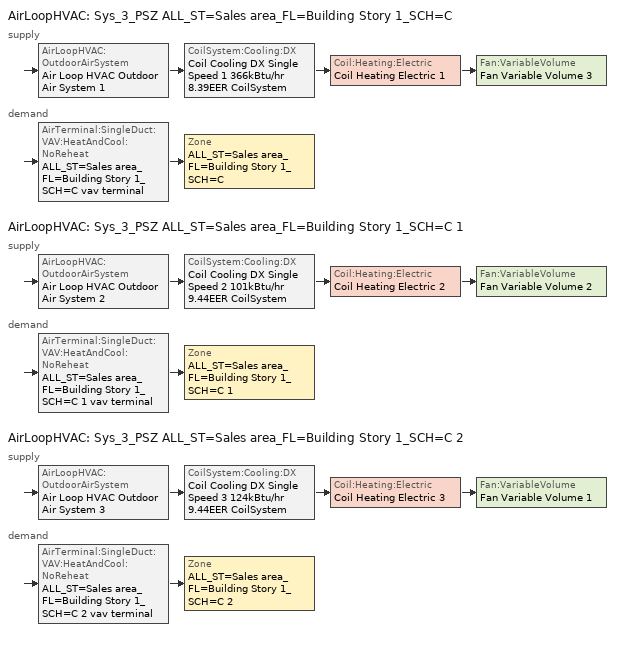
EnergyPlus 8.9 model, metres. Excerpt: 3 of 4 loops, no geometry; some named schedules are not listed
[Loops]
AirLoopHVAC 'Sys_3_PSZ ALL_ST=Sales area_FL=Building Story 1_SCH=C'
 supply: AirLoopHVAC:OutdoorAirSystem 'Air Loop HVAC Outdoor Air System 1' > CoilSystem:Cooling:DX 'Coil Cooling DX Single Speed 1 366kBtu/hr 8.39EER CoilSystem' > Coil:Heating:Electric 'Coil Heating Electric 1' > Fan:VariableVolume 'Fan Variable Volume 3'
 demand: AirTerminal:SingleDuct:VAV:HeatAndCool:NoReheat 'ALL_ST=Sales area_FL=Building Story 1_SCH=C vav terminal' > Zone 'ALL_ST=Sales area_FL=Building Story 1_SCH=C'
AirLoopHVAC 'Sys_3_PSZ ALL_ST=Sales area_FL=Building Story 1_SCH=C 1'
 supply: AirLoopHVAC:OutdoorAirSystem 'Air Loop HVAC Outdoor Air System 2' > CoilSystem:Cooling:DX 'Coil Cooling DX Single Speed 2 101kBtu/hr 9.44EER CoilSystem' > Coil:Heating:Electric 'Coil Heating Electric 2' > Fan:VariableVolume 'Fan Variable Volume 2'
 demand: AirTerminal:SingleDuct:VAV:HeatAndCool:NoReheat 'ALL_ST=Sales area_FL=Building Story 1_SCH=C 1 vav terminal' > Zone 'ALL_ST=Sales area_FL=Building Story 1_SCH=C 1'
AirLoopHVAC 'Sys_3_PSZ ALL_ST=Sales area_FL=Building Story 1_SCH=C 2'
 supply: AirLoopHVAC:OutdoorAirSystem 'Air Loop HVAC Outdoor Air System 3' > CoilSystem:Cooling:DX 'Coil Cooling DX Single Speed 3 124kBtu/hr 9.44EER CoilSystem' > Coil:Heating:Electric 'Coil Heating Electric 3' > Fan:VariableVolume 'Fan Variable Volume 1'
 demand: AirTerminal:SingleDuct:VAV:HeatAndCool:NoReheat 'ALL_ST=Sales area_FL=Building Story 1_SCH=C 2 vav terminal' > Zone 'ALL_ST=Sales area_FL=Building Story 1_SCH=C 2'
[ZoneControl:Thermostat] Control Object Type 1=ThermostatSetpoint:DualSetpoint
Name | Zone or ZoneList | Control Type Schedule | Control Name 1
ALL_ST=Sales area_FL=Building Story 1_SCH=C Thermostat | ALL_ST=Sales area_FL=Building Story 1_SCH=C | ALL_ST=Sales area_FL=Building Story 1_SCH=C Thermostat Schedule | Space Function Sales area Thermostat 21
ALL_ST=Sales area_FL=Building Story 1_SCH=C 1 Thermostat | ALL_ST=Sales area_FL=Building Story 1_SCH=C 1 | ALL_ST=Sales area_FL=Building Story 1_SCH=C 1 Thermostat Schedule | Space Function Sales area Thermostat 22
ALL_ST=Sales area_FL=Building Story 1_SCH=C 2 Thermostat | ALL_ST=Sales area_FL=Building Story 1_SCH=C 2 | ALL_ST=Sales area_FL=Building Story 1_SCH=C 2 Thermostat Schedule | Space Function Sales area Thermostat 23
[ThermostatSetpoint:DualSetpoint] Heating Setpoint Temperature Schedule=NECB-C-Thermostat Setpoint-Heating; Cooling Setpoint Temperature Schedule=NECB-C-Thermostat Setpoint-Cooling
Space Function Sales area Thermostat 21; Space Function Sales area Thermostat 22; Space Function Sales area Thermostat 23
[Fan:OnOff] Availability Schedule=Always On Discrete; Fan Total Efficiency=0.75; Pressure Rise {Pa}=200; Maximum Flow Rate {m3/s}=Autosize; Motor Efficiency=0.9; Motor In Airstream Fraction=1
Name | Fan Power Ratio Function of Speed Ratio Curve | Fan Efficiency Ratio Function of Speed Ratio Curve
ALL_ST=Sales area_FL=Building Story 1_SCH=C erv sup fan | Fan On Off Power Curve 6 | Fan On Off Efficiency Curve 6
ALL_ST=Sales area_FL=Building Story 1_SCH=C erv exh fan | Fan On Off Power Curve 7 | Fan On Off Efficiency Curve 7
ALL_ST=Sales area_FL=Building Story 1_SCH=C 1 erv sup fan | Fan On Off Power Curve 4 | Fan On Off Efficiency Curve 4
ALL_ST=Sales area_FL=Building Story 1_SCH=C 1 erv exh fan | Fan On Off Power Curve 5 | Fan On Off Efficiency Curve 5
ALL_ST=Sales area_FL=Building Story 1_SCH=C 2 erv sup fan | Fan On Off Power Curve 2 | Fan On Off Efficiency Curve 2
ALL_ST=Sales area_FL=Building Story 1_SCH=C 2 erv exh fan | Fan On Off Power Curve 3 | Fan On Off Efficiency Curve 3
[ZoneHVAC:EnergyRecoveryVentilator] Supply Air Flow Rate {m3/s}=AutoSize; Exhaust Air Flow Rate {m3/s}=AutoSize; Ventilation Rate per Unit Floor Area {m3/s-m2}=0.0011684; Ventilation Rate per Occupant {m3/s-person}=0
Name | Availability Schedule | Heat Exchanger | Supply Air Fan | Exhaust Air Fan | Controller
ALL_ST=Sales area_FL=Building Story 1_SCH=C erv doas | Sys_3_PSZ ALL_ST=Sales area_FL=Building Story 1_SCH=C Occ Sch | ALL_ST=Sales area_FL=Building Story 1_SCH=C erv hx | ALL_ST=Sales area_FL=Building Story 1_SCH=C erv sup fan | ALL_ST=Sales area_FL=Building Story 1_SCH=C erv exh fan | ALL_ST=Sales area_FL=Building Story 1_SCH=C erv contr
ALL_ST=Sales area_FL=Building Story 1_SCH=C 1 erv doas | Sys_3_PSZ ALL_ST=Sales area_FL=Building Story 1_SCH=C 1 Occ Sch | ALL_ST=Sales area_FL=Building Story 1_SCH=C 1 erv hx | ALL_ST=Sales area_FL=Building Story 1_SCH=C 1 erv sup fan | ALL_ST=Sales area_FL=Building Story 1_SCH=C 1 erv exh fan | ALL_ST=Sales area_FL=Building Story 1_SCH=C 1 erv contr
ALL_ST=Sales area_FL=Building Story 1_SCH=C 2 erv doas | Sys_3_PSZ ALL_ST=Sales area_FL=Building Story 1_SCH=C 2 Occ Sch | ALL_ST=Sales area_FL=Building Story 1_SCH=C 2 erv hx | ALL_ST=Sales area_FL=Building Story 1_SCH=C 2 erv sup fan | ALL_ST=Sales area_FL=Building Story 1_SCH=C 2 erv exh fan | ALL_ST=Sales area_FL=Building Story 1_SCH=C 2 erv contr
[HeatExchanger:AirToAir:SensibleAndLatent] Availability Schedule=Always On Discrete; Nominal Supply Air Flow Rate {m3/s}=Autosize; Sensible Effectiveness at 100% Heating Air Flow=0.8; Latent Effectiveness at 100% Heating Air Flow=0.8; Sensible Effectiveness at 75% Heating Air Flow=0.8; Latent Effectiveness at 75% Heating Air Flow=0.8; Sensible Effectiveness at 100% Cooling Air Flow=0.8; Latent Effectiveness at 100% Cooling Air Flow=0.8; Sensible Effectiveness at 75% Cooling Air Flow=0.8; Latent Effectiveness at 75% Cooling Air Flow=0.8; Supply Air Outlet Temperature Control=No; Heat Exchanger Type=Rotary; Frost Control Type=ExhaustAirRecirculation; Threshold Temperature {C}=-23.3; Initial Defrost Time Fraction=0.167; Rate of Defrost Time Fraction Increase {1/K}=0.012; Economizer Lockout=No
Name | Nominal Electric Power {W}
ALL_ST=Sales area_FL=Building Story 1_SCH=C erv hx | 1364.28
ALL_ST=Sales area_FL=Building Story 1_SCH=C 1 erv hx | 196.031
ALL_ST=Sales area_FL=Building Story 1_SCH=C 2 erv hx | 342.062
[ZoneHVAC:EnergyRecoveryVentilator:Controller] Temperature High Limit {C}=19; Temperature Low Limit {C}=13; Exhaust Air Temperature Limit=NoExhaustAirTemperatureLimit; Exhaust Air Enthalpy Limit=NoExhaustAirEnthalpyLimit; Time of Day Economizer Flow Control Schedule=Always Off Discrete; High Humidity Control Flag=No; High Humidity Outdoor Air Flow Ratio=1; Control High Indoor Humidity Based on Outdoor Humidity Ratio=Yes
Name | Electronic Enthalpy Limit Curve
ALL_ST=Sales area_FL=Building Story 1_SCH=C erv contr | Curve Cubic 3
ALL_ST=Sales area_FL=Building Story 1_SCH=C 1 erv contr | Curve Cubic 2
ALL_ST=Sales area_FL=Building Story 1_SCH=C 2 erv contr | Curve Cubic 1
[ZoneHVAC:Baseboard:Convective:Electric] Availability Schedule=Always On Discrete; Heating Design Capacity {W}=Autosize; Efficiency=1
Zone HVAC Baseboard Convective Electric 1; Zone HVAC Baseboard Convective Electric 2; Zone HVAC Baseboard Convective Electric 3
[AirTerminal:SingleDuct:VAV:HeatAndCool:NoReheat] Availability Schedule=Always On Discrete; Maximum Air Flow Rate {m3/s}=AutoSize; Zone Minimum Air Flow Fraction=0.05
ALL_ST=Sales area_FL=Building Story 1_SCH=C vav terminal; ALL_ST=Sales area_FL=Building Story 1_SCH=C 1 vav terminal; ALL_ST=Sales area_FL=Building Story 1_SCH=C 2 vav terminal
[Zone equipment]
ALL_ST=Sales area_FL=Building Story 1_SCH=C: 13gal Electricity Water Heater - 9kBtu/hr 1.0 Therm Eff ASHPWH, ALL_ST=Sales area_FL=Building Story 1_SCH=C erv doas, Zone HVAC Baseboard Convective Electric 1, ALL_ST=Sales area_FL=Building Story 1_SCH=C vav terminal
ALL_ST=Sales area_FL=Building Story 1_SCH=C 1: ALL_ST=Sales area_FL=Building Story 1_SCH=C 1 erv doas, Zone HVAC Baseboard Convective Electric 2, ALL_ST=Sales area_FL=Building Story 1_SCH=C 1 vav terminal
ALL_ST=Sales area_FL=Building Story 1_SCH=C 2: ALL_ST=Sales area_FL=Building Story 1_SCH=C 2 erv doas, Zone HVAC Baseboard Convective Electric 3, ALL_ST=Sales area_FL=Building Story 1_SCH=C 2 vav terminal
[Sizing:Zone] Zone Cooling Design Supply Air Temperature Input Method=SupplyAirTemperature; Zone Cooling Design Supply Air Temperature {C}=13; Zone Cooling Design Supply Air Temperature Difference {deltaC}=11.11; Zone Heating Design Supply Air Temperature Input Method=SupplyAirTemperature; Zone Heating Design Supply Air Temperature {C}=43; Zone Heating Design Supply Air Temperature Difference {deltaC}=11.11; Zone Cooling Design Supply Air Humidity Ratio {kgWater/kgDryAir}=0.0085; Zone Heating Design Supply Air Humidity Ratio {kgWater/kgDryAir}=0.008; Design Specification Outdoor Air Object=Space Function Sales area Ventilation; Zone Heating Sizing Factor=1.3; Zone Cooling Sizing Factor=1.1; Cooling Design Air Flow Method=DesignDay; Cooling Design Air Flow Rate {m3/s}=0; Cooling Minimum Air Flow per Zone Floor Area {m3/s-m2}=0.000762; Cooling Minimum Air Flow {m3/s}=0; Cooling Minimum Air Flow Fraction=0; Heating Design Air Flow Method=DesignDay; Heating Design Air Flow Rate {m3/s}=0; Heating Maximum Air Flow per Zone Floor Area {m3/s-m2}=0.002032; Heating Maximum Air Flow {m3/s}=0.141576; Heating Maximum Air Flow Fraction=0.3; Account for Dedicated Outdoor Air System=No
Name | Design Specification Zone Air Distribution Object
ALL_ST=Sales area_FL=Building Story 1_SCH=C | ALL_ST=Sales area_FL=Building Story 1_SCH=C Design Spec Zone Air Dist
ALL_ST=Sales area_FL=Building Story 1_SCH=C 1 | ALL_ST=Sales area_FL=Building Story 1_SCH=C 1 Design Spec Zone Air Dist
ALL_ST=Sales area_FL=Building Story 1_SCH=C 2 | ALL_ST=Sales area_FL=Building Story 1_SCH=C 2 Design Spec Zone Air Dist
[DesignSpecification:ZoneAirDistribution] Zone Air Distribution Effectiveness in Cooling Mode=1; Zone Air Distribution Effectiveness in Heating Mode=1
ALL_ST=Sales area_FL=Building Story 1_SCH=C Design Spec Zone Air Dist; ALL_ST=Sales area_FL=Building Story 1_SCH=C 1 Design Spec Zone Air Dist; ALL_ST=Sales area_FL=Building Story 1_SCH=C 2 Design Spec Zone Air Dist
[Controller:MechanicalVentilation] Demand Controlled Ventilation=No; System Outdoor Air Method=ZoneSum; Design Specification Outdoor Air Object Name 1=Space Function Sales area Ventilation
Name | Availability Schedule | Zone Name 1 | Design Specification Zone Air Distribution Object Name 1
Controller Mechanical Ventilation 1 | Sys_3_PSZ ALL_ST=Sales area_FL=Building Story 1_SCH=C Occ Sch | ALL_ST=Sales area_FL=Building Story 1_SCH=C | ALL_ST=Sales area_FL=Building Story 1_SCH=C Design Spec Zone Air Dist
Controller Mechanical Ventilation 2 | Sys_3_PSZ ALL_ST=Sales area_FL=Building Story 1_SCH=C 1 Occ Sch | ALL_ST=Sales area_FL=Building Story 1_SCH=C 1 | ALL_ST=Sales area_FL=Building Story 1_SCH=C 1 Design Spec Zone Air Dist
Controller Mechanical Ventilation 3 | Sys_3_PSZ ALL_ST=Sales area_FL=Building Story 1_SCH=C 2 Occ Sch | ALL_ST=Sales area_FL=Building Story 1_SCH=C 2 | ALL_ST=Sales area_FL=Building Story 1_SCH=C 2 Design Spec Zone Air Dist
[DesignSpecification:OutdoorAir]
Space Function Sales area Ventilation: Outdoor Air Method=Sum; Outdoor Air Flow per Person {m3/s-person}=0; Outdoor Air Flow per Zone Floor Area {m3/s-m2}=0.0011684; Outdoor Air Flow per Zone {m3/s}=0; Outdoor Air Flow Air Changes per Hour {1/hr}=0
[AirLoopHVAC] Design Supply Air Flow Rate {m3/s}=AutoSize
Sys_3_PSZ ALL_ST=Sales area_FL=Building Story 1_SCH=C; Sys_3_PSZ ALL_ST=Sales area_FL=Building Story 1_SCH=C 1; Sys_3_PSZ ALL_ST=Sales area_FL=Building Story 1_SCH=C 2
[Sizing:System] Type of Load to Size On=Sensible; Design Outdoor Air Flow Rate {m3/s}=Autosize; Central Heating Maximum System Air Flow Ratio=1; Preheat Design Temperature {C}=7; Preheat Design Humidity Ratio {kgWater/kgDryAir}=0.008; Precool Design Temperature {C}=13; Precool Design Humidity Ratio {kgWater/kgDryAir}=0.008; Central Cooling Design Supply Air Temperature {C}=13; Central Heating Design Supply Air Temperature {C}=43; Type of Zone Sum to Use=NonCoincident; 100% Outdoor Air in Cooling=No; 100% Outdoor Air in Heating=No; Central Cooling Design Supply Air Humidity Ratio {kgWater/kgDryAir}=0.0085; Central Heating Design Supply Air Humidity Ratio {kgWater/kgDryAir}=0.008; Cooling Supply Air Flow Rate Method=DesignDay; Cooling Supply Air Flow Rate {m3/s}=0; Cooling Supply Air Flow Rate Per Floor Area {m3/s-m2}=0.00996765; Cooling Fraction of Autosized Cooling Supply Air Flow Rate=1; Cooling Supply Air Flow Rate Per Unit Cooling Capacity {m3/s-W}=3.94755e-05; Heating Supply Air Flow Rate Method=DesignDay; Heating Supply Air Flow Rate {m3/s}=0; Heating Supply Air Flow Rate Per Floor Area {m3/s-m2}=0.00996765; Heating Fraction of Autosized Heating Supply Air Flow Rate=1; Heating Fraction of Autosized Cooling Supply Air Flow Rate=1; Heating Supply Air Flow Rate Per Unit Heating Capacity {m3/s-W}=3.15882e-05; System Outdoor Air Method=ZoneSum; Zone Maximum Outdoor Air Fraction=1; Cooling Design Capacity Method=CoolingDesignCapacity; Cooling Design Capacity {W}=Autosize; Cooling Design Capacity Per Floor Area {W/m2}=234.7; Fraction of Autosized Cooling Design Capacity=1; Heating Design Capacity Method=HeatingDesignCapacity; Heating Design Capacity {W}=Autosize; Heating Design Capacity Per Floor Area {W/m2}=157; Fraction of Autosized Heating Design Capacity=1; Central Cooling Capacity Control Method=OnOff
Sys_3_PSZ ALL_ST=Sales area_FL=Building Story 1_SCH=C; Sys_3_PSZ ALL_ST=Sales area_FL=Building Story 1_SCH=C 1; Sys_3_PSZ ALL_ST=Sales area_FL=Building Story 1_SCH=C 2
[Controller:OutdoorAir] Minimum Outdoor Air Flow Rate {m3/s}=0; Maximum Outdoor Air Flow Rate {m3/s}=0; Economizer Control Type=DifferentialEnthalpy; Economizer Control Action Type=ModulateFlow; Lockout Type=NoLockout; Minimum Limit Type=FixedMinimum; High Humidity Control=No; Control High Indoor Humidity Based on Outdoor Humidity Ratio=Yes; Heat Recovery Bypass Control Type=BypassWhenWithinEconomizerLimits
Name | Minimum Outdoor Air Schedule | Mechanical Ventilation Controller
Controller Outdoor Air 1 | Sys_3_PSZ ALL_ST=Sales area_FL=Building Story 1_SCH=C Occ Sch | Controller Mechanical Ventilation 1
Controller Outdoor Air 2 | Sys_3_PSZ ALL_ST=Sales area_FL=Building Story 1_SCH=C 1 Occ Sch | Controller Mechanical Ventilation 2
Controller Outdoor Air 3 | Sys_3_PSZ ALL_ST=Sales area_FL=Building Story 1_SCH=C 2 Occ Sch | Controller Mechanical Ventilation 3
[SetpointManager:MixedAir] Control Variable=Temperature
Node 13 OS Default SPM; Node 12 OS Default SPM; Node 75 OS Default SPM; Node 24 OS Default SPM; Node 23 OS Default SPM; Node 73 OS Default SPM; Node 35 OS Default SPM; Node 34 OS Default SPM; Node 71 OS Default SPM
[CoilSystem:Cooling:DX] Availability Schedule=Always On Discrete
Name | Cooling Coil
Coil Cooling DX Single Speed 1 366kBtu/hr 8.39EER CoilSystem | Coil Cooling DX Single Speed 1 366kBtu/hr 8.39EER
Coil Cooling DX Single Speed 2 101kBtu/hr 9.44EER CoilSystem | Coil Cooling DX Single Speed 2 101kBtu/hr 9.44EER
Coil Cooling DX Single Speed 3 124kBtu/hr 9.44EER CoilSystem | Coil Cooling DX Single Speed 3 124kBtu/hr 9.44EER
[Coil:Cooling:DX:SingleSpeed] Availability Schedule=Always On Discrete; Gross Rated Total Cooling Capacity {W}=Autosize; Gross Rated Sensible Heat Ratio=Autosize; Rated Air Flow Rate {m3/s}=Autosize; Rated Evaporator Fan Power Per Volume Flow Rate {W/(m3/s)}=773.3; Total Cooling Capacity Function of Temperature Curve=DXCOOL-NECB2011-REF-CAPFT; Total Cooling Capacity Function of Flow Fraction Curve=DXCOOL-NECB2011-REF-CAPFFLOW; Energy Input Ratio Function of Temperature Curve=DXCOOL-NECB2011-REF-COOLEIRFT; Energy Input Ratio Function of Flow Fraction Curve=DXCOOL-NECB2011-REF-COOLEIRFFLOW; Part Load Fraction Correlation Curve=DXCOOL-NECB2011-REF-COOLPLFFPLR; Condenser Type=AirCooled; Evaporative Condenser Effectiveness=0; Evaporative Condenser Air Flow Rate {m3/s}=Autosize; Evaporative Condenser Pump Rated Power Consumption {W}=Autosize; Crankcase Heater Capacity {W}=0; Maximum Outdoor Dry-Bulb Temperature for Crankcase Heater Operation {C}=0; Basin Heater Capacity {W/K}=0; Basin Heater Setpoint Temperature {C}=10
Name | Gross Rated Cooling COP {W/W}
Coil Cooling DX Single Speed 1 366kBtu/hr 8.39EER | 3.07683
Coil Cooling DX Single Speed 2 101kBtu/hr 9.44EER | 3.26535
Coil Cooling DX Single Speed 3 124kBtu/hr 9.44EER | 3.28219
[Coil:Heating:Electric] Availability Schedule=Always On Discrete; Efficiency=1; Nominal Capacity {W}=Autosize
Coil Heating Electric 1; Coil Heating Electric 2; Coil Heating Electric 3
[Fan:VariableVolume] Fan Total Efficiency=0.7; Pressure Rise {Pa}=640; Maximum Flow Rate {m3/s}=AutoSize; Fan Power Minimum Flow Rate Input Method=Fraction; Fan Power Minimum Flow Fraction=0.3; Fan Power Minimum Air Flow Rate {m3/s}=0; Motor Efficiency=0.9; Motor In Airstream Fraction=1; Fan Power Coefficient 1=0.0407599; Fan Power Coefficient 2=0.088045; Fan Power Coefficient 3=-0.0729261; Fan Power Coefficient 4=0.94374; Fan Power Coefficient 5=0
Name | Availability Schedule
Fan Variable Volume 3 | Sys_3_PSZ ALL_ST=Sales area_FL=Building Story 1_SCH=C Occ Sch
Fan Variable Volume 2 | Sys_3_PSZ ALL_ST=Sales area_FL=Building Story 1_SCH=C 1 Occ Sch
Fan Variable Volume 1 | Sys_3_PSZ ALL_ST=Sales area_FL=Building Story 1_SCH=C 2 Occ Sch
[SetpointManager:Warmest] Control Variable=Temperature; Minimum Setpoint Temperature {C}=12; Maximum Setpoint Temperature {C}=35; Strategy=MaximumTemperature
Name | HVAC Air Loop
Node 3 SAT stpmanager | Sys_3_PSZ ALL_ST=Sales area_FL=Building Story 1_SCH=C
Node 16 SAT stpmanager | Sys_3_PSZ ALL_ST=Sales area_FL=Building Story 1_SCH=C 1
Node 27 SAT stpmanager | Sys_3_PSZ ALL_ST=Sales area_FL=Building Story 1_SCH=C 2
[Schedule:Compact]
ALL_ST=Sales area_FL=Building Story 1_SCH=C Thermostat Schedule; ALL_ST=Sales area_FL=Building Story 1_SCH=C 1 Thermostat Schedule; ALL_ST=Sales area_FL=Building Story 1_SCH=C 2 Thermostat Schedule: Through: 12/31, For: AllDays, Until: 24:00, 4
[Schedule:Week:Daily]
Sys_3_PSZ ALL_ST=Sales area_FL=Building Story 1_SCH=C Occ Sch Week Rule - Jan1-Dec31: Sys_3_PSZ ALL_ST=Sales area_FL=Building Story 1_SCH=C Occ Sch Sunday, Sys_3_PSZ ALL_ST=Sales area_FL=Building Story 1_SCH=C Occ Sch Monday, Sys_3_PSZ ALL_ST=Sales area_FL=Building Story 1_SCH=C Occ Sch Tuesday, Sys_3_PSZ ALL_ST=Sales area_FL=Building Story 1_SCH=C Occ Sch Wednesday, Sys_3_PSZ ALL_ST=Sales area_FL=Building Story 1_SCH=C Occ Sch Thursday, Sys_3_PSZ ALL_ST=Sales area_FL=Building Story 1_SCH=C Occ Sch Friday, Sys_3_PSZ ALL_ST=Sales area_FL=Building Story 1_SCH=C Occ Sch Saturday, Sys_3_PSZ ALL_ST=Sales area_FL=Building Story 1_SCH=C Occ Sch Default, Sys_3_PSZ ALL_ST=Sales area_FL=Building Story 1_SCH=C Occ Sch Summer Design Day, Sys_3_PSZ ALL_ST=Sales area_FL=Building Story 1_SCH=C Occ Sch Winter Design Day, Sys_3_PSZ ALL_ST=Sales area_FL=Building Story 1_SCH=C Occ Sch Default, Sys_3_PSZ ALL_ST=Sales area_FL=Building Story 1_SCH=C Occ Sch Default
Sys_3_PSZ ALL_ST=Sales area_FL=Building Story 1_SCH=C 1 Occ Sch Week Rule - Jan1-Dec31: Sys_3_PSZ ALL_ST=Sales area_FL=Building Story 1_SCH=C 1 Occ Sch Sunday, Sys_3_PSZ ALL_ST=Sales area_FL=Building Story 1_SCH=C 1 Occ Sch Monday, Sys_3_PSZ ALL_ST=Sales area_FL=Building Story 1_SCH=C 1 Occ Sch Tuesday, Sys_3_PSZ ALL_ST=Sales area_FL=Building Story 1_SCH=C 1 Occ Sch Wednesday, Sys_3_PSZ ALL_ST=Sales area_FL=Building Story 1_SCH=C 1 Occ Sch Thursday, Sys_3_PSZ ALL_ST=Sales area_FL=Building Story 1_SCH=C 1 Occ Sch Friday, Sys_3_PSZ ALL_ST=Sales area_FL=Building Story 1_SCH=C 1 Occ Sch Saturday, Sys_3_PSZ ALL_ST=Sales area_FL=Building Story 1_SCH=C 1 Occ Sch Default, Sys_3_PSZ ALL_ST=Sales area_FL=Building Story 1_SCH=C 1 Occ Sch Summer Design Day, Sys_3_PSZ ALL_ST=Sales area_FL=Building Story 1_SCH=C 1 Occ Sch Winter Design Day, Sys_3_PSZ ALL_ST=Sales area_FL=Building Story 1_SCH=C 1 Occ Sch Default, Sys_3_PSZ ALL_ST=Sales area_FL=Building Story 1_SCH=C 1 Occ Sch Default
[Schedule:Year]
NECB-C-Thermostat Setpoint-Heating: NECB-C-Thermostat Setpoint-Heating Week Rule - Jan1-Dec31, 1, 1, 12, 31
NECB-C-Thermostat Setpoint-Cooling: NECB-C-Thermostat Setpoint-Cooling Week Rule - Jan1-Dec31, 1, 1, 12, 31
Sys_3_PSZ ALL_ST=Sales area_FL=Building Story 1_SCH=C Occ Sch: Sys_3_PSZ ALL_ST=Sales area_FL=Building Story 1_SCH=C Occ Sch Week Rule - Jan1-Dec31, 1, 1, 12, 31
Sys_3_PSZ ALL_ST=Sales area_FL=Building Story 1_SCH=C 1 Occ Sch: Sys_3_PSZ ALL_ST=Sales area_FL=Building Story 1_SCH=C 1 Occ Sch Week Rule - Jan1-Dec31, 1, 1, 12, 31
Sys_3_PSZ ALL_ST=Sales area_FL=Building Story 1_SCH=C 2 Occ Sch: Sys_3_PSZ ALL_ST=Sales area_FL=Building Story 1_SCH=C 2 Occ Sch Week Rule - Jan1-Dec31, 1, 1, 12, 31
[Curve:Biquadratic] Minimum Value of x {BasedOnField A2}=13; Maximum Value of x {BasedOnField A2}=24; Minimum Value of y {BasedOnField A3}=24; Maximum Value of y {BasedOnField A3}=46
Name | Coefficient1 Constant | Coefficient2 x | Coefficient3 x**2 | Coefficient4 y | Coefficient5 y**2 | Coefficient6 x*y
DXCOOL-NECB2011-REF-CAPFT | 0.867905 | 0.0142459 | 0.00055436 | -0.0075575 | 3.3e-005 | -0.0001918
DXCOOL-NECB2011-REF-COOLEIRFT | 0.116936 | 0.0284933 | -0.0004112 | 0.0214108 | 0.00016103 | -0.0006791
[Curve:Quadratic] Coefficient1 Constant=1; Coefficient2 x=0; Coefficient3 x**2=0; Minimum Value of x {BasedOnField A2}=0; Maximum Value of x {BasedOnField A2}=1
DXCOOL-NECB2011-REF-CAPFFLOW; DXCOOL-NECB2011-REF-COOLEIRFFLOW
[Schedule:Constant]
Name | Hourly Value
Always On Discrete | 1
Always Off Discrete | 0
[Curve:Exponent] Coefficient1 Constant=1; Coefficient2 Constant=0; Coefficient3 Constant=0; Minimum Value of x {BasedOnField A2}=0; Maximum Value of x {BasedOnField A2}=1
Fan On Off Power Curve 6; Fan On Off Power Curve 7; Fan On Off Power Curve 4; Fan On Off Power Curve 5; Fan On Off Power Curve 2; Fan On Off Power Curve 3
[Curve:Cubic]
Name | Coefficient1 Constant | Coefficient2 x | Coefficient3 x**2 | Coefficient4 x**3 | Minimum Value of x {BasedOnField A2} | Maximum Value of x {BasedOnField A2}
Fan On Off Efficiency Curve 6; Fan On Off Efficiency Curve 7; Fan On Off Efficiency Curve 4; Fan On Off Efficiency Curve 5; Fan On Off Efficiency Curve 2; Fan On Off Efficiency Curve 3 | 1 | 0 | 0 | 0 | 0 | 1
Curve Cubic 3; Curve Cubic 2; Curve Cubic 1 | 0.013427 | -0.00047892 | 5.3352e-05 | -1.8103e-06 | 16.6 | 29.13
DXCOOL-NECB2011-REF-COOLPLFFPLR | 0.0277 | 4.9151 | -8.184 | 4.2702 | 0.7 | 1
